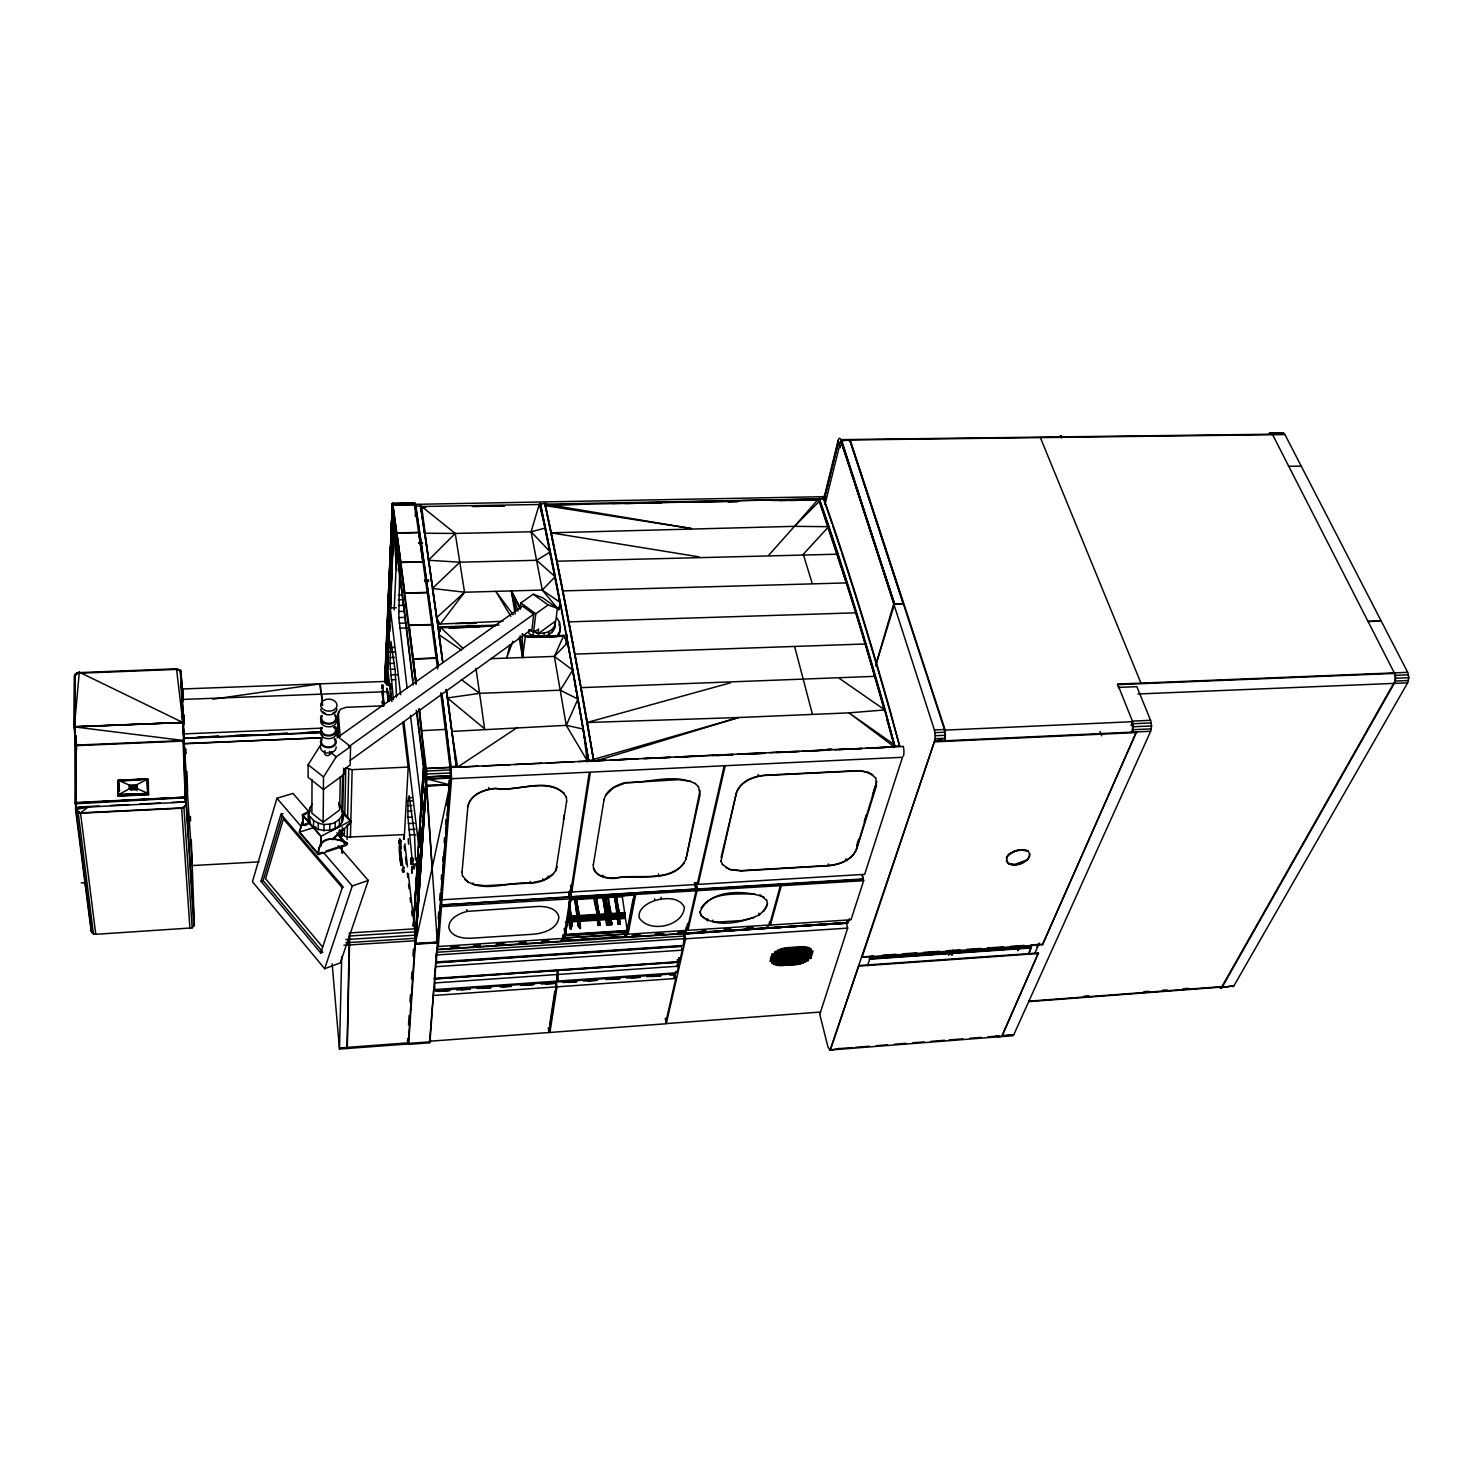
<?xml version="1.0" encoding="UTF-8"?>
<svg xmlns="http://www.w3.org/2000/svg" width="1483" height="1483" viewBox="0 0 1483 1483"><rect width="100%" height="100%" fill="white"/><g stroke="black" fill="none" stroke-linecap="round" stroke-linejoin="round"><path stroke-width="1.5" d="M191.288 839.953L194.347 924.651L192.178 927.895L95.765 934.309L93.448 933.956L91.13 930.972L91.13 919.608M320.791 744.707L308.13 764.746L308.112 777.314L323.387 789.457L344.241 774.33L344.798 768.898L350.136 765.043L350.581 746.561L335.158 734.53M346.688 1047.258L347.059 1048.555L349.376 932.937M347.059 1047.22L347.263 1048.481L349.784 932.918L414.628 928.821L415.092 940.723L408.214 1043.976L339.477 1049.056L332.155 963.839M312.227 803.934C290.668 839.582 361.185 838.599 339.032 803.897M309.595 812.387L309.613 807.957M310.299 823.436L308.946 812.406M312.023 779.632L311.893 813.166L323.127 822.175L339.681 809.978L340.311 776.48M313.543 827.199L313.58 820.544L310.318 816.799M415.314 943.318L432.183 867.833L426.233 777.185M845.996 922.593L847.349 923.483L847.46 922.389M181.204 678.973L180.648 670.297L176.514 668.777L76.949 672.707L74.521 675.729L74.261 726.874L76.708 749.601M180.648 670.297L182.835 722.481L79.322 672.17L74.632 675.599L75.095 803.063L76.578 807.679L186.154 801.969L185.004 797.15L75.095 803.063M76.375 802.359L76.337 806.937L76.004 802.396L76.078 803.749L186.024 797.706M74.632 675.599L74.261 726.874L75.485 745.133L183.948 740.555L192.327 865.553L259.099 861.883M75.577 735.642L75.967 749.638L74.688 726.855L75.04 676.026L77.227 673.301L176.551 669.408L180.259 670.779L181.297 678.639M91.13 930.972L75.596 809.737L76.059 735.624M318.27 829.868L318.326 823.213L313.58 820.544M321.181 845.903L320.662 836.227L302.773 815.483L306.796 813.463M310.151 810.7L302.402 814.63L321.051 836.245L320.606 844.587M410.661 858.657L410.698 860.956L410.735 858.694M411.885 859.528L411.903 858.435M323.387 789.457L323.516 776.925L336.233 756.831L350.581 746.561M323.127 822.175L323.461 788.715M323.906 831.11L323.98 824.474L318.326 823.213M416.519 859.695L416.649 858.175L416.704 862.476M415.444 941.019L419.689 857.841L419.504 862.42L419.226 858.787L420.208 862.735L415.444 941.019L426.307 776.017L418.892 708.985M419.096 864.422L418.614 855.561L419.374 860.27L419.226 858.787M419.782 861.363L419.949 863.254L425.732 785.527L438.041 785.304M383.133 686.128L383.189 687.241L383.3 685.906M412.218 859.565L412.237 858.379M329.764 830.814L329.856 824.177C336.344 822.898 342.944 817.912 342.629 810.719M381.947 685.053L381.761 688.501M415.648 505.369L415.296 502.997L414.758 504.832M451.536 777.389L446.42 729.061A2036.567 109.019 85.8 0 0 441.804 693.08M700.05 790.328L685.906 859.176C674.005 884.98 636.392 873.283 615.093 878.362C606.269 879.085 592.459 875.693 593.311 864.478M335.121 828.978L335.232 822.342M337.735 736.829L338.124 713.935L340.2 709.393L346.021 707.317L383.986 705.797M338.105 736.68L338.55 711.506M339.162 834.892L339.255 830.295M339.329 825.864L339.459 819.228M339.551 834.873L339.626 830.276M341.887 808.884L342.573 774.849M341.887 821.823L342.017 815.187M342.258 836.301L342.443 827.217M342.721 813.611L343.667 768.231M399.891 839.916L399.724 843.567M426.14 785.508L449.887 784.878L426.214 785.99L426.27 768.398L426.474 771.104L450.313 769.881L450.424 778.093L426.251 779.224M339.477 1049.056L341.702 956.813M344.316 836.041L344.464 829.238M344.76 815.631L345.799 768.009L352.138 769.658L409.252 767.026M347.115 839.563L347.43 825.975M347.634 816.911L348.765 769.306M393.458 699.642L389.955 663.439L390.919 641.342L395.145 670.724L396.573 697.214M75.967 749.638L76.504 742.964M350.414 837.617L352.138 769.658M332.6 839.73L350.655 822.824L350.804 820.785L321.051 836.245M407.084 687.852L398.834 617.577L399.631 570.028M386.803 682.514L392.216 512.58L413.164 684.942M390.307 572.512L390.771 556.496M418.595 859.491L418.929 859.936M419.355 859.454L419.281 856.692M420.171 861.623L419.837 862.754M720.998 861.271L736.384 792.645C740.462 781.059 753.735 776.091 765.061 775.164L857.248 770.678L868.686 772.254L875.749 778.019M412.144 859.843L407.936 817.3L407.918 801.061L409.178 795.704L414.554 835.096L415.518 859.714M437.355 942.094L415.852 943.466L426.678 776.814L450.461 775.683L437.392 942.391L415.759 943.744M442.972 662.567A2035.492 111.485 85.8 0 0 424.787 533.565L420.597 505.666L415.741 506.611A2034.861 108.908 85.8 0 1 419.874 534.547M389.732 624.658L389.399 631.647M420.597 505.666L420.56 506.519A2033.786 111.373 85.8 0 1 437.485 623.676M391.975 512.58L385.617 683.311M388.12 666.293L388.286 661.659M390.177 613.146L393.477 527.503L386.952 684.794L393.477 527.503L391.679 512.858M384.653 681.958L392.365 503.386L415.889 683.997M385.042 676.99L392.383 504.016M386.34 651.723L385.283 677.156L386.303 651.445M386.618 644.753L387.842 614.722M389.269 579.946L388.138 607.789L389.25 582.003L388.546 598.372M390.771 542.926L389.658 570.621L390.752 547.505M387.767 701.589L387.323 689.651M382.725 686.295L382.874 686.889M386.655 644.753L387.767 616.724M389.64 572.753L390.733 547.301M386.822 684.627L393.477 527.503L384.931 677.138M386.655 692.691L386.859 688.112L387.156 692.691M387.953 666.349L388.157 661.715M387.656 683.311L388.138 672.3L391.308 699.716M389.732 631.517L389.936 626.901M390.715 608.438L393.607 527.67M387.879 685.35L388.138 679.047M421.191 506.574L420.56 507.909L421.654 506.5L540.146 504.48L560.036 603.321A2006.833 172.102 84.9 0 0 559.202 598.965M415.685 943.299L426.603 778.909L450.369 777.778M182.594 699.438L388.286 691.597L388.064 696.825M394.2 609.921L396.758 552.288M388.286 598.205L390.715 544.984M391.141 535.715L392.216 512.58M399.78 842.807L399.242 843.623L399.409 839.934L399.39 843.586L400.262 840.917M894.101 747.58L894.453 744.781L884.795 709.931L856.266 612.813L818.542 498.974L545.484 504.164L545.095 506.482M420.783 507.649L421.654 506.5L455.244 533.454L531.081 531.785L545.392 528.022L539.274 504.276L540.609 504.999L539.274 504.276L531.081 531.785L542.277 590.049L558.85 609.884L560.148 602.432L542.277 590.049L464.55 592.236L432.443 588.454L436.558 617.762L439.153 622.786M401.17 848.684L400.855 840.731M819.598 1013.668L828.015 1047.165L830.072 1050.112L934.55 741.259L935.254 735.735L934.401 729.97L840.75 439.635A7.118 2.021 89.8 0 0 838.21 440.136L838.229 441.192M875.508 665.848L893.693 603.97L903.314 603.674L944.467 729.506L945.338 735.271L944.652 740.703L934.55 741.259L862.031 957.221L1042.493 944.727L1136.441 731.99L1042.493 944.727M415.24 516.214L415.481 511.616M415.407 510.078L415.574 506.945M415.555 938.739L419.485 861.864M403.561 839.211L403.821 834.632L347.17 837.135L344.316 835.874L341.442 831.425M404.192 839.211L408.177 767.731L402.764 722.184M417.761 906.465L418.021 901.868M416.315 710.209L425.788 786.046L426.603 778.909L449.887 784.878L432.183 867.833M554.42 628.811L555.068 621.451C557.571 636.022 538.218 640.804 528.578 633.074L528.986 629.608C536.753 634.984 550.471 634.984 554.846 625.344M564.152 928.414L565.208 935.792L627.402 931.769L622.026 894.861M415.036 907.522L415.314 902.925M416.278 886.89L416.686 879.994M411.736 869.038L411.866 870.762L411.736 866.554L411.996 873.302L411.551 869.483M383.467 694.693L382.948 684.961M414.165 919.219L414.461 914.622M414.888 907.763L415.184 903.147M416.222 887.131L416.667 880.198M419.188 841.176L420.505 820.6M420.801 816.002L421.988 797.576M422.284 793.016L423.471 774.627M416.593 887.056L417.038 880.161M419.559 841.158L420.449 827.384M421.932 804.435L421.191 815.91L421.913 804.398M420.412 820.303L418.632 847.905L424.305 767.731M421.913 797.316L420.727 815.706L421.951 799.671M422.21 792.719L423.415 774.33M416.501 886.908L416.945 880.031M419.504 841.065L420.412 827.31M408.511 1024.753L409.104 1015.577M409.994 1001.822L410.457 994.945M411.495 978.91L411.94 972.032M412.978 955.979L413.442 949.101M407.362 1040.454L408.641 1044.384L415.351 944.226L437.485 942.799L436.669 936.162M413.423 925.893L418.002 857.081L413.683 925.8M415.833 941.019L416.148 936.459M417.224 920.517L426.325 785.693L425.584 781.078M437.559 624.176L502.959 621.266M437.615 623.305L438.06 627.828L494.451 626.048M563.781 636.17L527.188 636.541L522.183 634.316M422.414 792.775L423.378 779.001M568.712 895.565L570.881 899.143L564.838 938.09L570.974 898.568L569.769 891.079M570.584 927.023L570.621 929.303L568.879 910.506M571.418 917.996L572.012 926.282L569.287 901.794M420.894 815.835L421.876 802.081M422.525 792.923L423.341 781.467M411.069 858.676L410.772 857.953M578.314 761.539L588.213 761.15L588.547 760L567.6 642.028L563.837 635.336L534.01 636.967M576.498 897.011C574.051 889.967 584.932 938.072 578.11 925.893L574.625 897.122M420.041 862.086L425.732 785.527L419.837 860.9C419.133 851.205 419.485 873.635 420.152 860.807L420.041 862.086L422.377 832.816M420.727 855.913L421.079 851.372M596.351 896.066C601.69 933.548 599.892 936.348 594.498 896.177M1132.493 732.083L1133.401 726.744L1132.419 721.109L1150.567 720.312L1151.587 725.929L1150.66 731.249L1013.797 1034.689L997.614 1036.877L995.853 1035.838M436.725 937.163L437.281 930.23M438.189 918.7L438.727 911.785M439.635 900.237L440.173 893.322M441.267 879.475L441.619 874.859M442.713 861.03L443.083 856.414M444.159 842.566L444.529 837.951M445.623 824.122L445.975 819.506M447.069 805.658L447.44 801.042M448.515 787.195L449.071 780.28M441.192 890.541L442.286 876.824M442.638 872.245L445.345 837.932M445.716 833.353L446.809 819.636M447.162 815.057L449.868 780.744M434.704 974.683L435.131 978.298L679.622 961.596L678.899 958.092L677.953 962.282L434.371 978.928L435.057 969.66M436.002 957.833L436.373 953.217M450.795 771.939L451.184 767.174A2034.861 108.908 85.8 0 0 441.749 693.951M408.437 1044.347L429.458 1042.827L437.485 942.799M441.378 892.803L441.841 904.964L569.62 897.215L568.934 892.395M438.282 946.525L441.471 906.688L440.766 901.034L437.596 940.908L438.282 946.525L563.818 938.368L563.206 934.679L562.372 941.186L437.448 949.342L437.986 939.462L438.134 940.648M435.131 978.298L435.631 962.448M684.312 936.051L436.669 952.29L436.447 961.929L683.292 945.487L684.627 932.436L677.75 932.9M429.977 1042.215L433.666 990.57L555.328 982.117L556.088 986.899L549.025 1032.52L430.478 1041.159M434.723 978.52L434.704 989.587L556.996 981.097L557.311 970.16M451.555 778.723L589.326 772.18L570.788 892.043L441.878 899.792L451.555 778.723L450.591 771.605M441.841 904.964L569.694 896.752M517.456 727.411L457.598 767.119L456.134 766.118L456.579 767.267L478.101 766.173M604.712 895.547C610.088 932.844 608.401 936.033 602.858 895.658M608.364 897.493L611.775 924.725L609.902 924.854L606.102 895.472M616.316 894.842L620.172 924.187L618.3 924.317L614.463 894.953M574.792 654.559A2006.555 174.512 84.9 0 1 593.738 760.686L587.472 723.092A2008.204 174.697 84.9 0 0 550.879 530.821L545.077 503.312L540.313 504.257A2007.556 172.158 84.9 0 1 588.566 760.927L605.861 760.297L594.312 760.835L593.256 758.684L580.743 687.667L875.192 676.322M418.947 862.235L419.003 860.863M545.077 503.312L545.003 504.164A2006.555 174.512 84.9 0 1 556.644 560.463M413.701 505.406L413.794 503.608M462.029 872.319L467.924 806.196C470.537 793.961 484.607 789.141 495.693 788.307C516.659 792.682 552.177 773.978 566.432 797.316M527.114 637.375L545.763 635.929M569.565 899.365L634.743 894.694L634.668 893.73L570.658 897.623L569.528 891.098M1028.368 954.273L1031.167 947.581L869.205 958.834M404.915 593.015L427.252 592.384L431.646 624.751L409.011 625.474L392.735 503.386L391.901 505.555M540.053 505.369L540.146 504.48M1029.795 853.745L1029.573 856.859C1025.365 863.773 1015.132 867.147 1007.847 863.291L1006.494 857.916M415.351 864.292L414.017 869.186L412.886 863.495M520.181 609.142L520.848 602.969L533.213 594.22L542.593 597.705L557.386 608.345L555.81 620.876L538.069 633.742L534.381 631.054M412.737 858.305L412.441 859.806M1006.327 861.011L1007.754 862.995C1015.614 868.834 1034.541 859.269 1028.201 851.168L1025.142 849.759L1017.857 850M1028.776 1001.618L1222.252 987.029L1394.317 683.292L1395.466 678.232L1394.317 672.893L1272.581 434.63L1270.338 433.036L1269.096 433.722L1282.61 432.888L1284.927 434.556L1381.118 620.858L1367.623 621.321M446.995 692.876A2035.492 111.485 85.8 0 1 451.685 728.839L456.375 767.063A2033.786 111.373 85.8 0 0 447.217 695.972M1219.341 986.751L1220.435 987.659L1233.949 985.806L1407.645 682.829L1408.85 677.675L1407.701 672.337L1381.248 621.117L1368.086 621.581M410.754 860.696L410.884 859.584M337.049 737.811L522.517 606.102L533.713 614.203L532.008 629.163L350.136 760.445M404.136 868.334L404.414 867.333M408.233 838.692L408.548 844.235M526.224 636.429L525.204 636.911L522.238 633.89M533.176 635.466L535.789 613.777L548.135 604.934L557.386 608.345M538.069 633.742L538.626 629.052L533.658 632.259L529.969 629.571M538.477 636.652L538.885 633.185M876.861 781.485L856.358 849.388C851.78 859.973 839.471 864.459 828.737 865.46L741.092 870.632L729.803 869.353L725.484 867.295M420.097 859.936C418.354 846.274 419.986 873.617 418.447 861.994L419.207 861.938M545.392 505.017L738.645 501.032M543.872 636.485L544.298 633.019M605.509 913.917L602.506 895.973M399.353 843.567L399.557 840.045M548.691 634.965L549.118 631.498M552.343 632.296L552.788 628.829M403.283 869.038C405.026 875.471 401.04 864.515 402.727 872.078C403.302 865.757 401.633 873.227 403.228 870.669M559.054 625.752L559.499 622.304L556.792 617.651M560.407 627.216L559.035 635.447L560.407 627.216L559.499 622.304M565.987 643.789L567.173 634.743M347.189 842.789L346.132 845.403L318.344 854.523L299.14 832.111L303.366 820.025M347.615 843.734L347.189 844.643L346.985 842.678C333.471 836.968 318.956 835.448 318.122 853.615L299.659 832.074L302.198 822.083M564.708 637.838L567.47 642.862L554.364 656.413L490.651 658.656M563.429 819.895L564.078 815.39M566.636 801.209L555.828 870.818M549.526 1025.457L554.827 991.182M556.255 983.248L557.163 976.759M562.78 937.923L563.336 940.741L569.935 898.883L568.842 892.655M549.915 1032.465L557.015 986.825L556.236 982.043L674.821 973.793L675.785 978.502L665.459 1023.808L549.915 1032.465L549.173 1027.738M677.268 959.798L678.584 966.175L677.082 972.755L557.905 981.042L558.238 970.086M571.752 891.987L590.364 772.124L724.205 765.766L697.195 884.443L571.752 891.987L570.566 885.129M571.381 896.659L695.768 889.114L571.307 897.104L570.251 890.097M593.126 759.537L738.59 717.531L848.962 712.86L884.795 709.931L839.638 678.602M412.589 863.477L413.071 861.178M570.899 929.007L572.178 925.17M612.368 503.497L818.542 498.974L819.45 501.198L794.48 526.335L768.824 555.143M580.261 928.692L578.296 924.78M580.539 928.395L577.777 906.595M684.924 933.474L685.943 934.049L686.017 932.937M593.348 864.774L604.082 799.318M587.287 761.928L583.227 729.061L566.284 725.335L451.703 731.434L457.598 767.119M588.51 760.408L587.435 761.113L566.284 725.335L554.364 656.413L563.837 635.336M558.943 609.068L559.499 606.195M625.956 932.826L625.177 936.7L625.159 932.77M626.178 932.807L625.474 936.514L563.039 940.667L562.558 937.942M627.272 929.415L626.252 937.015L847.331 923.149L846.96 921.017M627.624 927.561L633.148 898.828M626.252 937.015L627.902 928.414M634.464 895.102L627.179 934.049L634.705 895.083L570.695 898.976M696.046 890.782L687.037 930.36L628.051 934.197L635.706 894.434L696.046 890.782L694.378 882.663M819.228 498.121L828.385 524.76A1950.33 309.632 82.9 0 1 885.314 710.487L894.861 746.746A1948.755 309.335 82.9 0 0 819.079 498.955L823.658 498.047L832.871 524.667A1949.422 311.764 82.9 0 1 890.097 710.283L899.718 746.524M831.944 523.425A1947.846 311.467 82.9 0 0 823.491 498.881L823.658 498.047M403.432 872.134L403.71 870.725M588.566 760.927L582.356 723.296A2009.224 172.325 84.9 0 0 546.133 530.933L540.387 503.404M1058.454 437.355L1060.697 435.65L1061.847 437.522M494.97 625.622L440.395 627.346L438.857 634.557L442.472 661.214M76.078 803.749L76.004 802.396M439.58 631.165L440.395 627.346L475.505 626.549L471.131 626.808M685.962 859.473L700.069 794.777L698.419 786.528M325.055 750.639C322.312 755.755 329.393 757.72 331.024 752.752A3.615 2.706 0.8 0 0 331.803 751.566M673.838 978.113L674.821 973.793M674.357 977.946L675.859 971.254M676.878 966.786L678.899 957.851M684.812 933.252L686.425 926.764M695.026 890.69L696.028 886.296L696.991 890.708L687.945 930.304L769.51 925.003L780.373 885.648L696.991 890.708M679.622 961.596L682.236 950.158L681.457 946.451L435.613 962.856M846.2 922.704L847.664 928.117L820.525 1012.036L666.312 1023.585L685.647 938.795L684.479 933.27M697.325 889.448L695.787 882.589L697.325 889.448L863.291 879.382L862.253 874.748M463.215 648.59L440.395 627.346L438.857 634.557L461.454 650.129M721.109 857.452L736.458 792.942C740.536 781.356 753.809 776.388 765.135 775.461L857.322 770.956L863.421 771.216L872.968 774.867M509.93 644.845L506.685 658.081L512.896 641.268M824.307 496.657L838.062 440.692L840.138 447.569L839.86 445.679M824.659 497.065L838.414 441.192M825.79 493.561L838.525 441.841M824.974 502.162L826.068 496.638A6.914 1.909 89.3 0 0 824.4 495.47M825.011 504.368L840.768 440.636L848.573 440.191L850.371 441.897L902.776 602.135L850.371 441.897M439.598 631.573L440.395 627.346M841.102 440.692L847.664 440.08M850.074 441.026L848.573 440.191M390.455 685.684L388.824 685.832M594.145 761.502L738.59 717.531L586.971 722.518L730.507 682.81M1272.414 435.168L1272.414 434.204A6.785 3.207 -88 0 0 1269.67 433.221M392.402 504.331L392.569 503.275L414.017 502.885L414.536 504.758L393.051 505.165L392.587 503.645M420.06 858.824L419.837 860.9M767.378 903.685L766.322 907.559L759.333 915.122M767.99 927.857L769.658 921.833L770.437 925.04L851.001 919.794L863.662 880.68L862.068 874.989M685.628 931.528L686.61 930.286M770.437 925.04L781.319 885.685L863.662 880.68M771.327 961.169L773.422 953.791L772.087 953.884L770.011 961.262L771.327 961.169L770.456 957.555M772.903 963.19L776.258 951.456L774.923 951.548L771.586 963.283L772.903 963.19L772.05 959.575M774.756 964.302L778.835 950.01L777.5 950.102L773.422 964.395L774.756 964.302L773.44 958.871M776.703 964.988L781.3 949.009L779.965 949.101L775.387 965.081L776.703 964.988L775.405 959.575M778.742 965.377L783.673 948.304L782.338 948.397L777.426 965.47L778.742 965.377L777.871 961.763M432.128 586.286L421.654 506.5L420.523 508.206L425.769 507.39M780.837 965.544L785.971 947.841L784.637 947.934L779.52 965.618L780.837 965.544L779.539 960.113M783.005 965.489L788.214 947.581L786.88 947.674L781.689 965.581L783.005 965.489L782.134 961.874M785.193 965.34L790.42 947.433L789.104 947.526L783.877 965.414L785.193 965.34L783.877 959.927M309.558 812.573L293.004 793.424L276.932 798.262L252.444 881.718L324.666 968.714L340.311 962.875L368.285 880.457L338.18 845.644M786.064 965.266L791.31 947.377L792.645 947.285L787.38 965.173L786.064 965.266L785.193 961.67M875.823 665.218L894.546 603.952L841.046 440.321M788.252 965.118L793.516 947.229L794.851 947.136L789.568 965.025L788.252 965.118L787.38 961.522M467.979 806.492C470.574 794.276 484.644 789.438 495.748 788.604C517.548 791.811 545.633 777.426 564.43 793.479M790.439 964.97L795.741 947.081L797.057 946.988L791.755 964.877L790.439 964.97L789.568 961.355M282.437 815.724L263.121 880.605L322.831 952.216L320.736 952.994L261.008 881.291L280.936 814.223L283.068 813.555M792.626 964.821L797.947 946.933L799.263 946.84L793.943 964.729L792.626 964.821L791.737 961.206M900.96 604.007L901.905 603.581L894.027 604.489M902.572 603.173L901.831 603.841M75.485 745.671L184.059 741.074M794.814 964.654L800.153 946.784L801.469 946.692L796.13 964.58L794.814 964.654L793.924 961.058M798.336 964.321L803.656 946.636L802.322 946.729L797.038 964.413L798.336 964.321L797.001 958.926M799.3 963.95L804.435 946.895L805.751 946.803L800.616 963.857L799.3 963.95L798.41 960.354M801.654 963.246L806.474 947.303L807.79 947.211L802.97 963.171L801.654 963.246L800.746 959.649M805.399 962.17L809.737 947.915L808.42 948.008L804.083 962.263L805.399 962.17L804.49 958.574M807.975 960.762L811.535 949.064L810.219 949.139L806.659 960.854L807.975 960.762L807.067 957.165M810.812 958.444L813.073 951.085L811.757 951.178L809.496 958.537L810.812 958.444L809.903 954.848M413.831 503.923L414.017 502.885M856.618 845.681L858.694 839.063M864.2 821.452L866.276 814.853M872.486 795.036L875.23 786.231M76.356 747.172L76.134 743.002L76.245 811.553L80.527 812.869L181.612 807.901L183.911 807.308L186.117 804.175L183.836 734.66M318.344 854.523C319.179 836.152 333.471 837.116 347.356 843.104M185.505 797.205L75.522 802.507M185.876 797.409L75.299 803.063M849.499 918.626L848.202 922.611L760.816 928.562M320.736 952.994L342.703 886.389L280.936 814.223M148.541 794.869L118.047 796L148.56 794.221M75.948 802.878L76.078 807.605M324.666 968.714L352.268 885.963L368.285 880.457M75.596 809.737L78.173 812.517L93.448 933.956M1038.415 952.939L1001.859 1036.32L1038.415 952.939L858.879 965.526L830.61 1049.278M867.574 965.544L870.577 956.813M117.843 796.149L117.917 780.54L148.003 779.15M563.114 940.76L564.041 935.013L564.56 938.072L627.216 933.975M948.731 955.33L950.251 950.992M951.419 954.718L952.92 950.399M952.234 954.885L953.754 950.529L952.086 954.774M557.182 866.554C554.234 878.066 541.11 882.422 530.525 883.349C509.466 880.698 483.161 894.23 464.661 879.419M604.137 799.615C606.232 789.697 616.65 784.748 625.622 782.523C648.238 783.265 674.061 772.921 695.23 783.636M951.233 954.626L952.827 950.362M570.899 897.604L570.714 898.587L634.502 894.712L634.427 893.748M1028.553 954.255L1031.167 947.581M1131.047 725.335L1132.641 721.702L1117.589 684.071L1407.701 672.337M1036.877 946.951L1038.063 944.282M1034.689 953.625L1039.342 943.077M566.284 725.335L577.962 699.105L560.277 690.207L479.584 693.34L447.365 697.955L451.425 729.21M91.742 932.733L76.337 811.368L78.173 812.517M410.828 861.901L411.403 864.552L411.273 861.141M183.54 716.493L183.929 723.241M183.855 738.441L181.074 671.799L183.948 740.555L74.261 726.874L182.835 722.481L181.074 671.799L176.514 668.777L182.835 722.481L74.372 726.651L79.322 672.17L75.262 673.912M1393.705 683.292L1221.955 986.603L1028.739 1001.173M847.405 923.056L685.98 933.604L686.184 930.397M416.742 858.397C415.184 864.385 420.857 864.07 418.781 858.286L416.538 858.731L418.781 858.286M1017.727 950.084L1020.1 946.117L1017.56 950.473M1018.432 949.75L1020.712 945.969M1017.95 950.714L1020.582 946.154M902.962 746.412L903.314 746.487A7.582 2.354 87.3 0 1 903.499 756.015L903.221 756.182M830.072 1050.112L839.137 1048.481M560.277 690.207L572.753 670.094L554.364 656.413M559.48 632.018L556.514 636.541L549.118 636.93M944.282 730.062L944.652 730.137A7.916 2.614 87.5 0 1 944.838 740.091L944.43 740.073M701.033 908.134C712.507 890.875 736.903 894.712 754.643 893.693M1008.421 854.709C1016.504 851.094 1007.142 852.929 1006.586 858.212C1010.294 850.834 1021.064 847.553 1028.312 851.464M194.347 924.651L186.376 804.324L184.077 737.885L184.393 743.799L322.497 737.718L184.374 743.521M763.615 911.674L767.452 903.963L766.6 900.051M440.025 624.473L464.55 592.236L455.244 533.454L424.453 533.231L420.838 506.741M1117.403 684.571L1117.848 684.627A7.637 3.114 88 0 1 1118.497 687.778M997.614 1036.877L998.356 1035.913M605.694 795.351L613.517 787.658L625.678 782.82L678.472 779.687L690.596 781.281M147.558 779.057L136.677 784.785L129.318 785.119L118.343 780.318L147.336 778.946L147.892 793.368L136.733 788.437L129.355 788.789L118.362 794.777L147.651 793.572L147.336 778.946L117.787 781.133M1131.325 721.702L1131.789 721.776A7.749 3.207 87.5 0 1 1131.881 731.527L1131.399 731.508M684.238 863.106C667.665 883.145 637.06 873.524 615.037 878.066C607.103 878.344 596.741 876.731 593.497 868.352M846.96 582.893L562.558 590.92L550.879 532.805L794.48 526.335L818.542 498.974M399.965 840.231L399.335 841.584M542.277 590.049L555.161 576.72L536.624 560.296L459.86 562.205L428.42 560.277L455.244 533.454M587.435 761.113L588.547 760M1394.076 673.356L1394.632 673.412A7.415 3.948 88.4 0 1 1394.632 682.736L1394.039 682.755M381.928 688.112L382.076 685.331L382.614 687.574M432.443 588.454L459.86 562.205M332.211 839.304L343.722 828.534M347.003 825.456L350.655 822.824M436.558 617.762L464.55 592.236M185.542 801.636L171.713 802.488M185.338 802.377L183.058 740.499M80.527 812.869L88.016 807.123L75.707 809.588L80.527 812.869L95.765 934.309M473.058 882.83L473.281 884.424L485.516 885.703L530.469 883.052L543.038 880.327L552.788 874.303M1007.847 863.291L1014.873 864.385L1027.534 859.751M421.654 506.5L420.523 508.206L421.153 507.483M348.598 746.82L533.713 614.203M302.402 814.63L303.033 824.789L305.035 825.568L309.502 823.287M303.033 824.789L309.131 822.861M382.262 687.111L382.503 685.684M536.624 560.296L550.23 551.917L531.081 531.785M540.461 504.721L539.182 505.165M330.709 831.092L340.756 825.938M118.343 780.318L147.355 778.983L147.633 793.349L118.473 794.925L118.251 780.41L119.437 791.014L118.251 780.41L118.362 794.777L119.771 795.537M419.837 863.236L419.689 858.323M1013.371 851.52L1021.157 850.037L1028.201 851.168M1012.11 852.706L1016.504 850.853M411.31 864.404L411.366 860.956M654.93 900.515C647.57 903.091 637.746 908.616 639.192 917.773C649.165 933.548 683.292 926.449 684.367 907.281C679.27 896.622 664.551 897.79 654.93 900.515L654.578 898.772M564.856 938.016L564.263 934.994M343.203 887.223L342.128 887.594L283.401 818.95L265.568 878.733L322.534 946.97M261.008 881.291L263.121 880.605M318.122 853.615L322.219 852.28M326.316 850.927L344.779 844.884M467.071 911.396C459.137 913.472 448.57 918.274 448.83 927.895C451.592 937.015 462.881 938.535 471.075 938.238L533.695 934.216C543.76 933.215 557.849 928.896 558.887 917.05C556.792 907.818 545.447 906.187 537.495 906.484L467.071 911.396L466.83 909.598M684.868 933.141L684.72 932.028L677.953 932.473M753.846 917.662L741.333 920.572L719.385 921.981L713.267 921.833L712.878 920.127M299.659 832.074L316.064 826.865M412.663 864.274L417.038 864.107M212.699 699.216L320.031 683.867L321.144 694.211M837.45 1048.741L851.131 1047.665M855.691 1047.295L869.39 1046.219M876.231 1045.682L887.631 1044.774M894.471 1044.236L905.872 1043.328M912.712 1042.79L924.131 1041.9M930.972 1041.363L944.652 1040.269M949.213 1039.917L962.912 1038.841M969.752 1038.285L981.153 1037.396M987.993 1036.858L999.394 1035.95M1002.768 1035.56L1013.797 1034.689M829.368 1050.075L1013.056 1035.653M339.7 1047.943L347.152 1047.387M347.523 1047.369L408.381 1042.809M408.789 1043.402L429.625 1041.845M1084.073 996.168L1088.689 995.816M1144.06 991.645L1148.676 991.311M1162.524 990.255L1167.14 989.921M1183.304 988.698L1187.92 988.345M1233.949 985.806L1220.435 987.659M686.017 933.975L847.516 922.76M436.002 991.33L449.701 990.384M456.56 989.903L470.278 988.939M477.137 988.457L490.854 987.511M499.993 986.881L511.413 986.084M520.552 985.435L534.269 984.49M541.128 984.008L554.883 983.34L545.744 983.97M563.021 982.487L576.646 981.524M583.449 981.06L597.074 980.115M606.158 979.484L619.783 978.52M626.605 978.057L640.211 977.112M647.033 976.63L660.658 975.684M669.741 975.054L674.339 975.017M438.319 991.46L449.738 990.663M461.176 989.865L470.315 989.235M481.734 988.438L490.892 987.808M502.311 987.011L511.45 986.362M525.167 985.416L532.026 984.934M567.618 982.45L576.702 981.82M588.047 981.023L597.13 980.393M610.755 979.447L619.838 978.817M631.183 978.02L640.267 977.39M651.63 976.593L660.714 975.962M434.241 995.427L556.088 986.899M557.015 986.825L675.785 978.502M859.028 966.1L1038.601 953.513M685.98 933.604L847.386 922.593L827.458 923.928M677.916 962.096L434.371 978.928M435.242 982.914L558.016 974.461M558.943 974.405L678.584 966.175M873.283 955.849L862.031 957.221M882.422 955.219L896.121 954.273M902.98 953.81L916.679 952.846M923.538 952.383L939.536 951.27M946.376 950.807L960.076 949.861M966.935 949.38L980.634 948.434M987.493 947.952L1003.49 946.858M1010.331 946.376L1024.03 945.431M1030.889 944.968L1042.308 944.17M869.817 957.758L1031.538 946.933L869.928 958.129M869.316 959.204L1031.297 947.952M435.668 962.634L681.55 946.043M436.058 966.675L682.236 950.158M565.171 934.457L627.365 930.434M565.227 934.92L627.42 930.898M565.227 935.402L627.439 931.38M564.522 937.905L626.901 934.012M450.925 947.266L457.728 946.821M473.633 945.783L480.436 945.338M496.342 944.3L503.145 943.874M519.05 942.836L525.853 942.391M541.758 941.353L548.562 940.908M632.815 935.421L639.581 934.976M655.375 933.938L662.159 933.511M701.422 930.953L705.927 930.657M723.964 929.47L730.73 929.044M746.505 928.006L753.271 927.561M450.498 947.711L459.693 947.118M473.466 946.21L480.344 945.765M496.416 944.727L505.592 944.115M519.365 943.225L526.261 942.78M542.315 941.724L549.211 941.279M560.685 940.519L572.345 939.74M581.336 939.184L595.239 938.257M604.304 937.682L618.133 936.755M631.832 935.884L641.027 935.291M657.099 934.234L663.976 933.789M778.204 927.116L685.888 933.122L687.593 923.427M782.82 926.819L824.326 924.113M693.951 932.881L707.892 932.028M714.787 931.584L730.897 930.527M736.81 930.082L752.604 929.044M684.868 933.586L436.873 949.787L436.725 948.601M437.003 954.941L684.849 938.628M685.647 938.795L847.664 928.117M567.915 917.606L625.344 914.01M597.352 916.105L599.225 915.993M605.768 915.586L607.622 915.474M609.031 915.382L610.885 915.252M617.41 914.844L619.282 914.733M567.896 918.218L625.307 914.603M569.88 918.348L571.752 918.237M577.869 917.847L579.76 917.717M597.241 917.106L599.095 916.995M605.639 916.587L607.511 916.457M608.901 916.364L610.774 916.253M617.299 915.845L619.153 915.734M597.26 917.829L599.132 917.717M605.657 917.31L607.529 917.18M608.92 917.106L610.792 916.976M617.317 916.568L619.171 916.457M567.655 919.757L625.01 916.142M569.713 920.202L571.585 920.09M577.703 919.701L579.575 919.59M567.6 920.424L624.955 916.809M569.676 920.795L571.548 920.665M577.666 920.276L579.538 920.164M567.637 921.277L624.992 917.662M569.694 921.518L571.567 921.406M577.684 921.017L579.556 920.887M350.007 935.958L414.906 931.862M565.431 922.241L625.084 918.459M569.769 922.204L571.659 922.092M577.758 921.703L579.649 921.573M598.205 923.316L600.077 923.205M606.621 922.778L608.493 922.667M609.902 922.574L611.775 922.463M618.3 922.037L620.154 921.925M345.817 939.592L349.784 939.332M350.192 939.314L415.092 935.18M598.298 924.002L600.17 923.89M606.714 923.464L608.586 923.353M609.976 923.26L611.849 923.149M618.392 922.723L620.246 922.611M598.316 924.743L600.189 924.613M606.732 924.206L608.605 924.076M610.014 924.002L611.867 923.872M618.411 923.464L620.265 923.334M598.261 925.318L600.133 925.188M606.695 924.78L608.549 924.651M609.958 924.558L611.83 924.447M618.355 924.039L620.228 923.909M345.91 942.725L349.877 942.484M350.285 942.447L415.147 938.294M343.926 945.301L349.877 944.912M350.285 944.893L415.092 940.723M767.508 928.284L847.516 923.149M603.488 901.293L605.342 901.182L606.973 910.043M614.092 895.269L615.093 900.57L616.947 900.459L619.004 911.396M596.073 907.133L597.927 907.003C600.541 923.872 593.107 902.368 594.145 896.492M604.452 906.595L606.325 906.484M607.715 906.41L609.587 906.28C612.257 923.112 604.749 901.645 605.75 895.788M615.093 900.57L616.094 905.891L617.948 905.761M574.551 898.235L576.535 910.265L578.407 910.154M597.204 911.137L599.058 911.025M605.602 910.618L607.474 910.488M608.883 910.414L610.736 910.284M617.262 909.876L619.134 909.765M597.037 912.453L598.91 912.342M608.716 911.73L610.57 911.6M616.094 905.891L617.095 911.192L618.949 911.081M597.093 912.768L598.947 912.657M608.753 912.045L610.625 911.934M569.62 914.789L571.493 914.677M577.61 914.288L579.482 914.177M597.13 913.139L599.28 912.731M605.824 912.323L607.696 912.212M608.79 912.397L610.959 912.008M617.484 911.6L619.338 911.47M597.148 913.509L599.002 913.398M608.809 912.786L610.681 912.657M567.822 916.216L625.251 912.62M568.86 912.546C573.161 918.237 566.061 919.034 570.621 929.303M597.464 914.677L599.336 914.548M605.88 914.14L607.752 914.029M609.142 913.936L611.015 913.825M617.54 913.417L619.393 913.306M569.806 916.513L571.697 916.401M577.814 916.012L579.686 915.901M567.896 916.902L625.325 913.306M697.418 889.003L863.44 878.937M569.509 898.698L634.743 894.694M441.471 906.688L569.935 898.883M569.657 899.884L622.211 896.696M81.176 882.904L84.55 882.719M402.764 869.335L402.709 870.447M419.708 859.806L419.708 862.661L419.485 858.379M416.964 860.362L419.003 860.251M417.001 862.68L419.04 862.55M827.254 749.156L831.87 748.915M409.234 835.022L415.611 834.688M407.936 817.3L412.181 817.077M323.98 824.474L329.856 824.177M408.251 823.566L414.61 823.25M408.696 829.609L415.055 829.275M407.918 801.061L412.163 800.857M407.769 805.658L411.996 805.436M407.769 811.182L412.014 810.96M716.623 755.57L732.806 754.773M776.666 752.641L799.745 751.529M806.659 751.195L829.739 750.064M838.97 749.619L862.031 748.507L834.373 749.675M868.964 748.173L894.342 746.931L894.453 744.781L848.962 712.86L894.342 746.931L866.665 748.192M78.729 806.993L99.139 805.992M110.484 805.454L128.613 804.583M139.958 804.027L160.368 803.044M408.214 797.743L412.459 797.539M865.683 643.956L574.588 654.114L562.984 593.126M118.195 780.929L140.959 779.891M451.129 766.637L456.449 766.377M588.714 760.26L593.886 760.019M895.139 746.097L899.977 745.875M425.862 768.416L450.053 767.304L450.276 769.992M482.642 765.97L509.985 764.69M514.545 764.486L541.87 763.226M546.43 763.004L573.754 761.743M610.477 760.075L638.191 758.777L612.776 760.019M642.806 758.554L670.52 757.257M675.154 757.034L732.899 754.328M737.514 754.106L765.191 752.826M451.277 767.434L903.314 746.487M130.912 790.068L131.042 786.194L134.953 786.009L135.101 787.51M135.342 787.325L130.93 787.529M450.48 772.958L426.641 774.015L426.715 776.999L450.517 775.887M449.219 627.791L453.594 627.606M934.401 729.97L944.467 729.506M944.652 730.137L1132.641 721.702M935.013 732.658L945.079 732.194M1133.142 723.741L1151.309 722.925M935.254 735.735L945.338 735.271M1133.401 726.744L1151.587 725.929M935.106 738.719L945.172 738.274L934.55 741.259L1150.66 731.249M1133.179 729.692L1151.346 728.857M934.753 741.852L1136.664 732.565M769.807 752.623L797.483 751.362M802.099 751.139L829.776 749.879M184.318 745.004L183.095 740.962M645.086 758.592L670.483 757.479M679.715 757.072L702.812 756.052M712.044 755.644L732.824 754.717M118.473 794.647L147.651 793.572M1395.151 681.049L1408.535 680.493M183.781 733.9L322.312 728.116M333.415 727.652L337.939 727.467M1137.943 693.988L1407.645 682.829M305.906 732.565L321.978 731.879M305.887 732.602L321.959 731.916M184.077 738.089L319.939 732.361M183.614 738.46L319.957 732.713M495.137 625.789L477.693 626.512L484.644 626.382M74.688 726.855L182.594 722.481L183.818 744.67M1117.848 684.627L1394.632 673.412M1395.169 675.358L1408.553 674.821M1118.905 687.389L1136.868 686.666L1150.567 720.312M419.986 718.087L426.251 768.639L450.035 767.527L445.345 729.432L421.839 730.656L419.411 709.875M1395.466 678.232L1408.85 677.675M539.478 636.911L559.239 636.3L525.371 636.077L522.628 657.525L519.124 637.523M390.659 674.913L397.518 674.672M391.141 679.789L395.72 679.622M386.192 681.401L182.483 688.965L182.835 701.57M389.788 657.581L394.348 657.414M409.512 629.793L409.03 625.196L413.201 659.082L436.132 658.285L431.664 624.491L408.641 625.214M389.955 663.439L394.515 663.272M390.251 669.334L394.812 669.185M414.258 670.353L416.278 683.978M449.201 627.902L464.531 627.383M540.869 636.93L559.184 636.318M389.862 647.57L394.441 647.422M389.751 652.168L394.33 652.019M399.261 623.249L405.434 623.045M455.578 623.62L475.858 622.971M467.034 623.62L476.043 623.342M568.527 621.878L856.266 612.813M399.78 628.162L408.029 627.902M438.115 626.957L499.048 625.029M449.46 627.902L478.694 626.975M556.681 561.223L837.747 554.197M396.35 607.752L390.251 607.919L400.632 694.693M398.538 611.515L404.711 611.33M398.834 617.577L405.007 617.373M398.464 595.035L402.597 594.924M398.352 599.855L402.468 599.744M398.371 605.472L404.544 605.286M424.546 580.075L428.791 579.964M424.472 581.484L428.717 581.373M400.873 562.242L422.933 561.686L427.234 592.662L404.896 593.274L396.925 532.86L418.707 532.397L422.933 561.686M1233.003 986.77L1230.797 985.88M728.079 502.014L737.348 501.792M790.606 500.494L816.095 499.864L772.828 500.512M418.799 542.815L422.525 542.722M418.781 543.149L422.507 543.075M547.69 504.961L582.318 504.294M396.906 533.139L418.688 532.675L422.915 561.964L400.855 562.502L392.569 503.275M623.88 503.479L660.806 502.756M474.375 506.445L504.461 505.851M392.087 503.627L414.295 503.219M392.828 503.979L414.035 503.238M392.698 504.887L414.554 504.48L418.688 532.675M415.611 504.331L826.068 496.638M819.079 498.955L823.491 498.881M472.317 506.445L504.591 505.833M626.364 503.479L661.066 502.811M699.846 501.996L738.608 501.291M779.65 500.531L816.132 499.845M1288.467 466.329L1301.221 466.125M1270.338 433.036L1282.61 432.888M1271.561 433.388L1283.87 433.221M840.75 439.635L1272.414 434.204M1284.927 434.556L850.241 439.969L945.172 730.081M403.45 870.41L404.118 872.004M794.48 526.335L828.645 526.687L803.285 554.29L812.221 583.468M429.458 1042.827L428.939 1041.733M550.879 532.805L699.123 556.885M545.484 504.164L691.541 528.578L545.188 505.61L550.415 530.525M700.05 911.748L700.977 915.363C715.677 928.599 742.761 922.723 759.259 914.844L758.851 913.139M351.1 821.137L341.85 810.552M184.114 722.425L183.614 714.361L184.207 723.611M707.929 920.887L701.051 915.641L700.124 912.026C708.855 889.262 744.726 889.578 764.134 897.252M186.117 804.175L193.81 926.486M759.945 894.694L766.674 900.329M185.041 798.095L185.004 797.15L186.154 801.969M320.254 683.997L320.94 694.081M76.245 811.553L80.545 813.203L181.63 808.235L185.56 805.955M533.213 594.22L548.135 604.934M520.848 602.969L535.789 613.777M461.324 679.492L479.584 693.34L484.607 728.802L447.365 697.955L446.216 689.335A2033.786 111.373 85.8 0 1 446.939 693.766M329.374 751.455L336.233 756.831M468.387 882.626L462.492 875.915M308.13 764.746L323.516 776.925M722.462 864.441L729.858 869.65L741.148 870.929L828.812 865.757C839.545 864.737 851.854 860.27 856.433 849.685L876.472 785.86L875.674 777.722M695.175 783.339L698.474 786.824M182.947 722.277L184.04 740.759M1011.239 1034.633L1012.148 1035.616M1060.697 435.65L1061.847 437.151M341.535 811.368L350.155 821.211M336.901 832.779L345.409 842.585M337.846 834.91L345.224 843.401M341.702 840.305L344.649 843.697M302.421 823.454L303.403 825.215M276.932 798.262L301.049 826.328M323.646 852.651L352.268 885.963M75.837 803.026L76.578 807.679M513.174 614.778L495.804 591.346L510.856 616.372M411.106 858.194L411.44 859.714M185.004 797.15L185.82 802.266M515.157 614.147L511.338 590.92L520.718 608.382M437.355 620.32L439.061 623.639M515.936 611.107L511.338 590.92L520.07 608.734M565.653 639.043L567.47 642.862M183.911 807.308L192.178 927.895M720.942 860.974L722.518 864.719M182.298 687.13L181.612 685.461L181.908 690.021M1040.343 437.559L1140.965 683.125M456.282 766.526L456.134 766.118M1099.997 731.508L1101.647 735.79M400.503 840.008L400.985 841.362M511.338 590.92L518.03 611.015M894.546 603.952L840.75 440.692M840.861 440.507L894.268 603.989M841.565 440.154L894.471 604.211M841.25 440.507L894.175 604.304M403.265 868.278L399.465 846.886M419.559 862.402L419.411 861.141C419.652 865.052 419.263 856.192 419.355 859.732M845.922 858.713L846.348 860.214M1222.029 986.473L1222.011 987.381A6.284 2.781 83.8 0 1 1219.582 987.585M828.33 863.94L828.737 865.46M794.721 646.866L812.462 714.398M758.11 774.478L758.517 776.035M801.617 957.758L802.97 963.171M799.726 960.261L800.616 963.857M795.24 960.965L796.13 964.58M792.608 959.316L793.943 964.729M412.459 857.6L413.016 860.251M790.865 961.281L791.755 964.877M788.252 959.612L789.568 965.025M786.509 961.577L787.38 965.173M766.804 926.69L767.063 927.82M399.761 838.636L399.261 850.89L400.873 865.368M707.502 918.885L707.873 920.609M685.572 857.619L685.906 859.176M658.471 873.932L658.786 875.489M661.066 897.271L661.418 899.013M665.237 1018.172L666.312 1023.585M627.198 929.767L628.051 934.197M626.549 930.972L627.087 933.845M616.279 896.937L616.947 900.459M619.134 918.737L620.172 924.187M616.947 917.032L618.3 924.317M608.92 902.739L609.587 906.28M607.622 895.676L608.586 900.978M603.006 875.211L603.284 876.787M611.441 922.908L610.421 917.458L608.568 917.569L609.902 924.854M607.159 917.662L608.512 924.929M574.588 654.114L580.335 685.424M604.36 895.862L605.342 901.182M606.64 925.058L605.212 916.976M596.018 896.381L596.648 899.921M596.963 901.683L597.927 907.003M598.78 918.181L600.096 925.466M820.414 1011.981L820.47 1012.759A6.581 1.743 85.5 0 1 819.71 1013.668M596.908 918.311L598.224 925.596M384.134 703.85L382.688 691.097M383.689 703.813L382.243 690.985M383.596 705.815L381.928 691.059M382.373 701.663L383.133 705.927M382.076 701.607L382.836 705.889M401.893 861.271L400.28 846.904M576.535 910.265L578.11 925.893M401.43 861.252L399.798 846.812M400.429 858.082L401.059 861.66M399.928 858.194L401.189 865.386M577.165 903.036L576.424 898.123M570.529 892.544L571.307 897.104M568.897 901.738L571.4 916.327M562.187 940.018L562.372 941.186M548.191 876.064L548.45 877.639M542.778 878.752L543.038 880.327M556.866 974.572L557.905 981.042M530.228 881.458L530.469 883.052M548.284 1027.812L549.025 1032.52M617.095 911.192L617.206 912.601M607.307 911.804L607.418 913.213M419.967 856.173L420.43 861.178M488.611 787.584L488.852 789.197M415.778 505.759L419.911 533.676A2036.567 109.019 85.8 0 1 438.393 667.016M390.474 688.65C391.493 691.597 390.214 678.176 390.307 686.351M475.95 668.314L479.584 693.34M412.589 858.156L412.867 861.252M408.177 1043.29L407.621 1038.508M437.578 668.963L436.15 658.026L413.219 658.823L416.167 682.94M461.992 872.023L462.529 876.212M440.711 693.006L445.326 729.673M409.03 625.196L414.647 670.335M441.007 892.84L441.878 899.792M393.329 523.351L412.978 680.308M417.001 712.47L424.194 769.899M410.457 715.399L421.988 809.514M413.201 659.082L416.148 683.2M437.3 948.156L437.448 949.342M419.3 708.967L420.393 718.069M403.914 722.11L418.391 843.141M390.381 688.372L391.92 701.626M520.125 635.744L522.628 657.525L522.276 636.04M430.014 1036.598L430.571 1041.4M429.866 1036.024L430.274 1039.453M388.286 691.597L389.325 700.551M388.324 692.227L389.325 701.014M403.821 834.632L404.34 839.23M404.878 843.808L407.51 866.795M408.307 873.691L414.628 928.821M384.839 677.323L385.58 683.719M404.192 846.07L404.711 850.556M405.471 857.304L406.249 864.033M407.269 873.024L407.788 877.51M408.567 884.239L409.067 888.743M410.105 897.716L410.606 902.22M411.644 911.192L412.144 915.697M422.766 753.827L423.508 760.723M424.008 765.321L424.49 769.918M425.714 781.393L426.214 785.99M118.251 780.41L119.326 791.218M131.042 786.194L131.171 787.695M131.153 789.864L135.064 789.679L134.953 786.009M129.54 787.399L129.318 785.119L129.355 788.789M338.124 713.935L340.256 736.458M136.881 787.047L136.677 784.785L136.937 790.699M338.791 802.507L339.199 806.956M340.386 830.22L341.22 839.341M341.85 846.181L342.48 853.04M340.015 830.239L340.849 839.359M341.461 846.218L342.091 853.059M322.608 705.426L321.626 694.767M321.366 694.137L322.386 705.445M394.163 537.921L396.702 570.417M426.325 785.693L437.392 942.391M189.935 928.506L181.612 807.901M188.471 817.708L188.1 812.017L188.73 824.77L188.36 819.098M185.838 749.026L186.135 753.642M183.688 716.104L183.818 725.206M180.259 670.779L180.815 679.288M183.299 715.955L183.688 721.98M566.376 797.02L566.691 801.506M902.85 601.876L902.813 602.839M426.511 770.993L426.678 774.07M183.948 740.555L181.074 671.799M190.436 816.447L190.603 820.896M186.914 771.364L187.6 791.032M187.025 783.209L187.136 786.25M184.93 748.322L185.19 755.255M183.54 740.555L185.468 799.374M180.87 672.281L182.594 722.481M148.244 779.465L148.597 794.684M135.268 786.565L135.324 789.864M418.577 858.62L418.595 860.919M1061.772 436.855L1061.791 437.837M302.773 815.483L302.792 823.881M86.422 886.092A6.414 4.875 -7.8 0 1 85.421 880.216M420.19 536.753A2034.861 108.908 85.8 0 1 437.763 663.624M438.115 628.18A2033.786 111.373 85.8 0 1 442.323 659.194M832.649 525.501A1947.846 311.467 82.9 0 1 841.195 551.157M841.918 553.344A1947.846 311.467 82.9 0 1 899.087 744.262M557.07 562.558A2006.555 174.512 84.9 0 1 574.384 652.335M334.176 738.942A7.007 5.228 0.9 0 1 333.23 745.615A7.007 5.228 0.9 0 1 324.239 746.005A7.007 5.228 0.9 0 1 322.089 739.461M322.627 735.642A7.044 5.228 1 0 1 321.459 733.065M336.159 746.857A7.878 5.895 0.8 0 1 326.779 752.975A7.878 5.895 0.8 0 1 321.236 744.559M334.917 738.571A7.897 5.895 0.9 0 1 333.842 746.116A7.897 5.895 0.9 0 1 323.702 746.542A7.897 5.895 0.9 0 1 321.292 739.164M336.882 708.54A8.119 5.988 1.2 0 1 329.319 714.843A8.119 5.988 1.2 0 1 320.662 709.171M334.546 715.269A7.1 5.246 1.1 0 1 333.582 721.961A7.1 5.246 1.1 0 1 324.48 722.332A7.1 5.246 1.1 0 1 322.293 715.751M335.177 711.228A7.118 5.246 1.2 0 1 332.748 713.267M325.63 713.545A7.118 5.246 1.2 0 1 322.849 711.729M336.678 720.553A8.082 5.969 1.1 0 1 329.17 726.874A8.082 5.969 1.1 0 1 320.569 721.22M335.362 714.862A8.082 5.969 1.1 0 1 334.268 722.499A8.082 5.969 1.1 0 1 323.887 722.925A8.082 5.969 1.1 0 1 321.403 715.436M334.361 727.189A7.044 5.228 1 0 1 333.397 733.863A7.044 5.228 1 0 1 324.351 734.233A7.044 5.228 1 0 1 322.2 727.69M322.738 723.76A7.081 5.246 1.1 0 1 321.57 721.183M336.4 732.435A7.934 5.895 1 0 1 329.004 738.682A7.934 5.895 1 0 1 320.569 733.103M335.102 726.818A7.953 5.895 1 0 1 334.027 734.363A7.953 5.895 1 0 1 323.813 734.789A7.953 5.895 1 0 1 321.385 727.393M575.423 686.889A2005.869 171.954 84.9 0 1 576.22 691.375M577.017 695.879A2005.869 171.954 84.9 0 1 577.832 700.402M541.369 510.022A2006.833 172.102 84.9 0 1 542.24 514.175M545.725 531.062A2006.833 172.102 84.9 0 1 546.615 535.344M550.137 552.825A2006.833 172.102 84.9 0 1 551.027 557.256M557.534 590.364A2006.833 172.102 84.9 0 1 558.368 594.646M819.45 501.495A1948.069 309.076 82.9 0 1 828.441 527.837M829.127 529.913A1948.069 309.076 82.9 0 1 836.82 553.196M837.524 555.365A1948.069 309.076 82.9 0 1 884.517 711.117M886.927 719.7A1948.069 309.076 82.9 0 1 892.97 741.537M850 1048.203A5.209 1.427 85.1 0 1 848.98 1047.851M853.485 1047.925A5.209 1.446 85.1 0 1 852.465 1047.591M977.297 1038.156A5.135 1.705 84.6 0 1 976.111 1037.822M980.689 1037.878A5.135 1.705 84.5 0 1 979.484 1037.544M391.994 512.84L391.067 535.956L391.994 512.84M423.508 767.768L413.349 926.115L423.508 767.768M415.555 903.11L415.259 907.707L415.444 902.943M423.415 781.485L422.674 792.96L423.415 781.485M725.206 765.71L698.122 884.387L864.663 874.358L902.48 757.294L725.206 765.71M182.483 688.983L182.91 701.422L182.483 688.983M765.135 753.216L746.672 754.106L765.098 753.29M218.631 736.291L197.962 737.162L218.631 736.272M253.074 734.808L234.703 735.605L253.074 734.827M287.535 733.344L269.146 734.122L287.517 733.362M322.071 708.411A8.138 5.988 1.3 0 0 336.14 707.836A8.138 5.988 1.3 0 0 328.244 699.16A8.138 5.988 1.3 0 0 322.071 708.411"/></g></svg>
